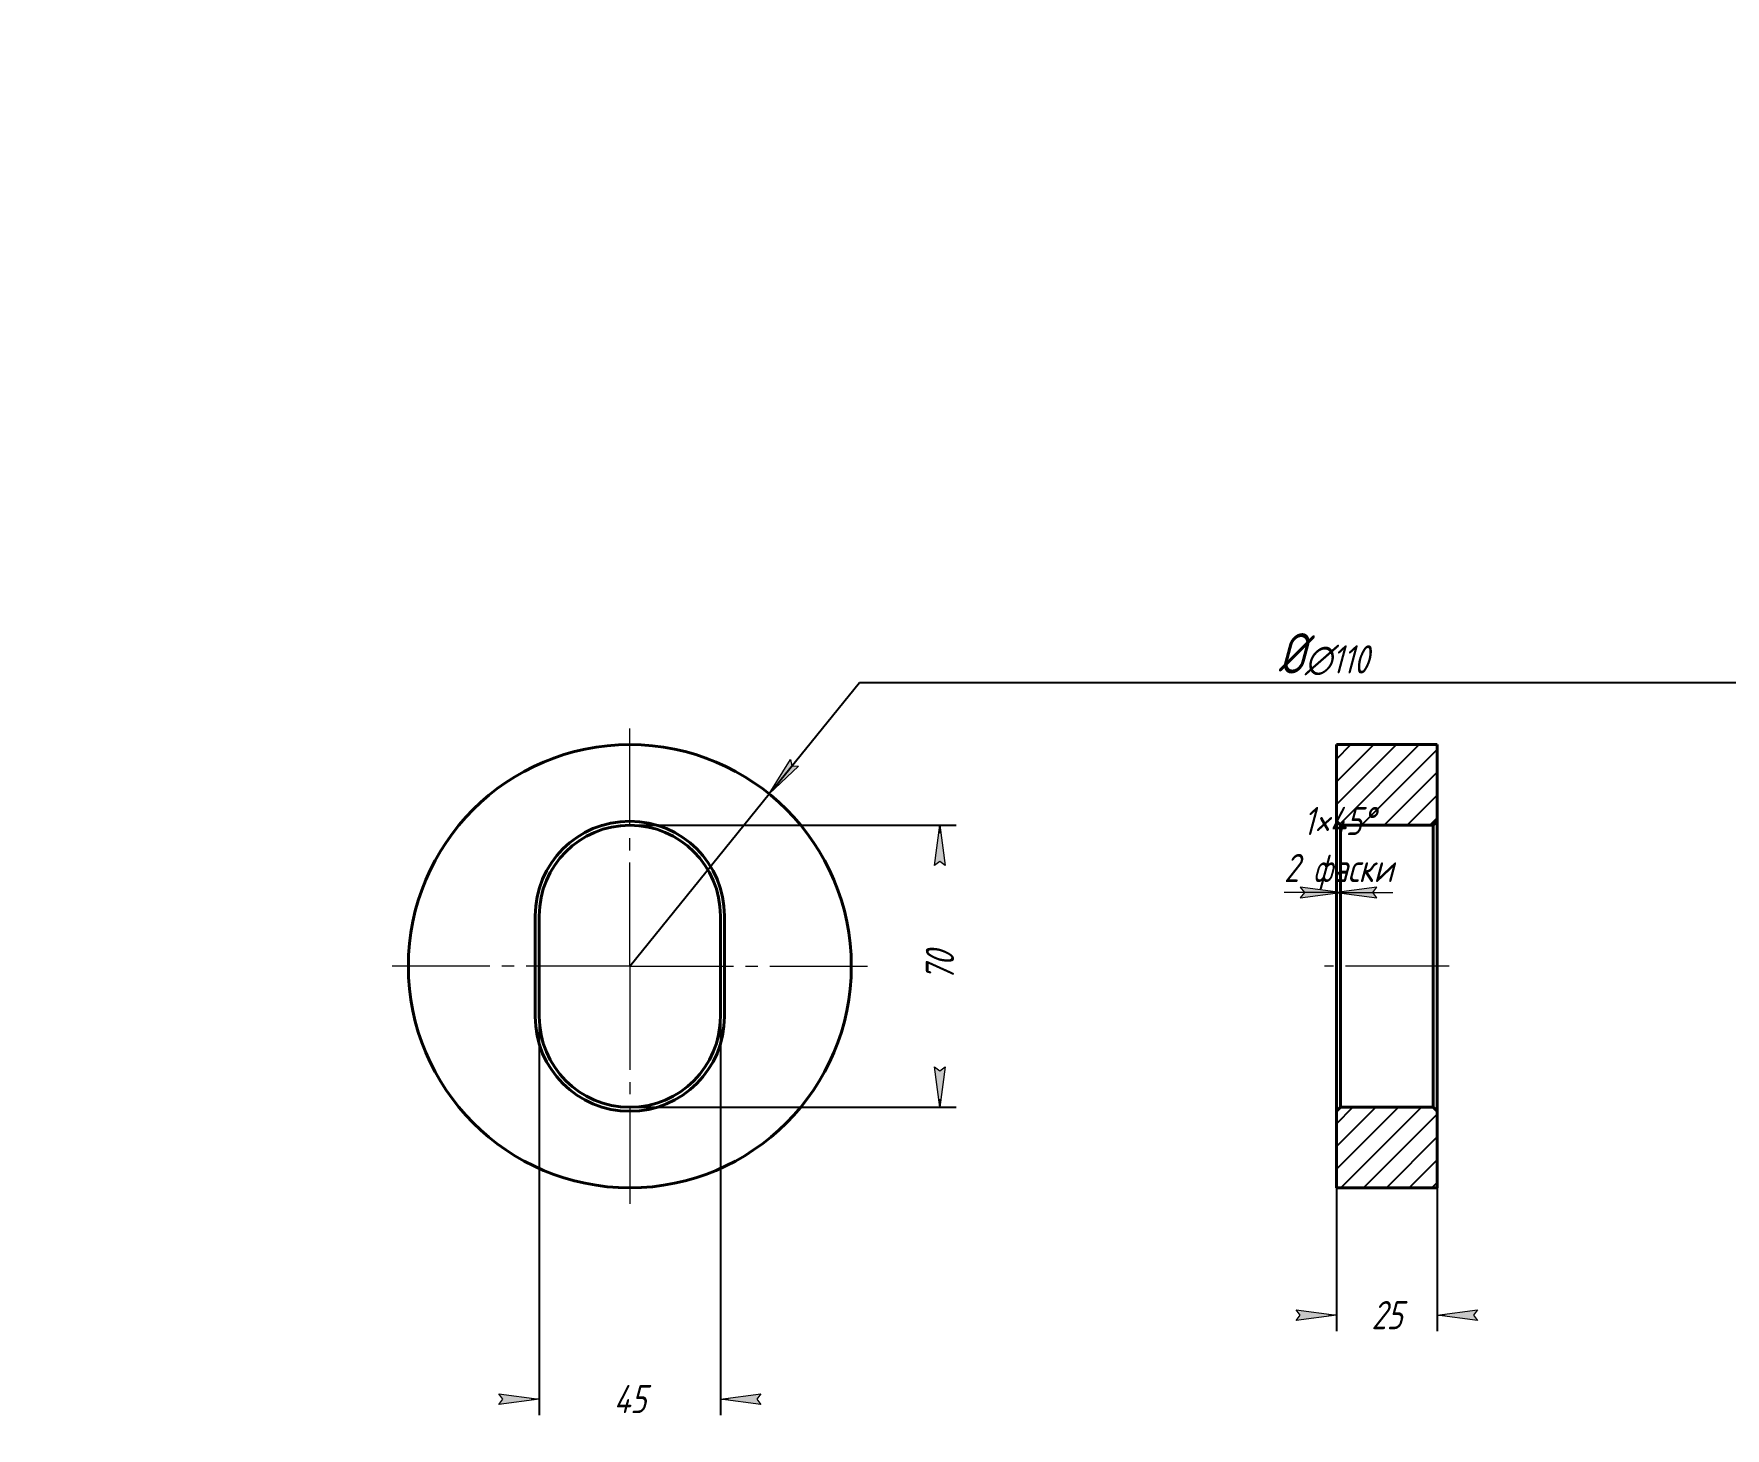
# Model space of a CAD drawing. Header units: millimetres. Extents: x 0 to 210, y 0 to 297.
# Drawn here: x 0 to 210, y 124 to 297 of the extents above; entities that cross this region are included whole.
import ezdxf

# ---------------------------------------------------------------- set-up
doc = ezdxf.new("R2010")
doc.units = ezdxf.units.MM
for name, pattern in [('K5LT_AXLED', [17.375, 12.875, -1.5, 1.5, -1.5]), ('K5LT_BASIC', [0]), ('K5LT_THIN', [0])]:
    doc.linetypes.add(name, pattern=pattern)
doc.layers.add('Системный слой', color=7, linetype='Continuous')
doc.styles.add('KDIMTEXTSTYLE', font='GOST_AU.SHX', dxfattribs={"width": 0.96, "oblique": 15, "height": 5})
doc.dimstyles.new('KDIMSTYLE (0.50)', dxfattribs={"dimtxt": 5, "dimasz": 1, "dimexe": 2, "dimexo": 0.0625, "dimgap": 1, "dimtad": 1, "dimlfac": 2, "dimtxsty": 'KDIMTEXTSTYLE', "dimsah": 1, "dimcen": 0.09, "dimdle": 1, "dimadec": 0, "dimazin": 0, "dimtfac": 0.667, "dimtmove": 0, "dimatfit": 3, "dimfxl": 1, "dimtvp": 1, "dimtolj": 1, "dimtzin": 0, "dimarcsym": 0})

# ---------------------------------------------------------------- blocks, each defined once
blk = doc.blocks.new('U0')
at = {"layer": 'Системный слой', "color": 30, "linetype": 'K5LT_AXLED', "lineweight": 18, "true_color": 0xff8000}
for q in [(74, 210.7902937380823), (44.5, 181.2902937380823), (103.5, 181.2902937380823), (74, 151.7902937380823)]:
    blk.add_line((74, 181.2902937380823), q, dxfattribs=at)
blk = doc.blocks.new('KDIMARROW_01')
at = {"layer": 'Системный слой'}
blk.add_hatch(color=0, dxfattribs=at).paths.add_polyline_path([(-5, -0.6582624912261956), (0, 0), (-5, 0.658262491226197), (-4.5, 5.51091059616309e-16)])
at = {"layer": 'Системный слой', "color": 0, "linetype": 'K5LT_THIN', "lineweight": 18}
for p, q in [((-4.5, 5.51091059616309e-16), (-5, 0.658262491226197)), ((-5, 0.658262491226197), (0, 0)), ((0, 0), (-5, -0.6582624912261956)), ((-5, -0.6582624912261956), (-4.5, 5.51091059616309e-16)), ((0, 0), (-1, 0))]:
    blk.add_line(p, q, dxfattribs=at)
blk = doc.blocks.new('KDIMARROW_02')
at = {"layer": 'Системный слой'}
blk.add_hatch(color=0, dxfattribs=at).paths.add_polyline_path([(4.5, -5.51091059616309e-16), (5, 0.6582624912261956), (0, 0), (5, -0.658262491226197)])
at = {"layer": 'Системный слой', "color": 0, "linetype": 'K5LT_THIN', "lineweight": 18}
for p, q in [((0, 0), (-1, 0)), ((5, 0.6582624912261956), (0, 0)), ((0, 0), (5, -0.658262491226197)), ((0, 0), (7, -8.572527594031472e-16)), ((4.5, -5.51091059616309e-16), (5, 0.6582624912261956)), ((5, -0.658262491226197), (4.5, -5.51091059616309e-16))]:
    blk.add_line(p, q, dxfattribs=at)

msp = doc.modelspace()

# ---------------------------------------------------------------- hatches: boundary and pattern name
at = {"layer": 'Системный слой'}
h = msp.add_hatch(dxfattribs=at)
h.set_pattern_fill('', angle=45, style=0, pattern_type=0)
h.set_pattern_definition([(45, (0, 0), (-1.414213562373095, 1.414213562373095), [])])
h.paths.add_polyline_path([(174.25, 199.2902937380823), (174.25, 208.7902937380823), (161.75, 208.7902937380823), (161.75, 199.2902937380823), (162.25, 198.7902937380823), (173.75, 198.7902937380823)])
h.paths.add_polyline_path([(174.25, 153.7902937380823), (174.25, 163.2902937380823), (173.75, 163.7902937380823), (162.25, 163.7902937380823), (161.75, 163.2902937380823), (161.75, 153.7902937380823)])

# ---------------------------------------------------------------- linework, layer by layer
at = {"layer": 'Системный слой', "color": 150, "linetype": 'K5LT_BASIC', "lineweight": 40, "true_color": 0x0080ff}
for p, q in [((174.25, 208.7902937380823), (161.75, 208.7902937380823)), ((161.75, 208.7902937380823), (161.75, 199.2902937380823)), ((174.25, 208.7902937380823), (174.25, 199.2902937380823)), ((161.75, 199.2902937380823), (161.75, 187.5402937380823)), ((161.75, 199.2902937380823), (162.25, 198.7902937380823)), ((162.25, 198.7902937380823), (162.25, 187.5402937380823)), ((173.75, 198.7902937380823), (162.25, 198.7902937380823)), ((174.25, 199.2902937380823), (173.75, 198.7902937380823)), ((173.75, 198.7902937380823), (173.75, 187.5402937380823)), ((174.25, 199.2902937380823), (174.25, 187.5402937380823)), ((62.25, 175.0402937380823), (62.25, 187.5402937380823)), ((62.75, 175.0402937380823), (62.75, 187.5402937380823)), ((85.25, 187.5402937380823), (85.25, 175.0402937380823)), ((85.75, 187.5402937380823), (85.75, 175.0402937380823)), ((161.75, 187.5402937380823), (161.75, 175.0402937380823)), ((162.25, 187.5402937380823), (162.25, 175.0402937380823)), ((173.75, 187.5402937380823), (173.75, 175.0402937380823)), ((174.25, 187.5402937380823), (174.25, 175.0402937380823)), ((161.75, 175.0402937380823), (161.75, 163.2902937380823)), ((162.25, 175.0402937380823), (162.25, 163.7902937380823)), ((173.75, 175.0402937380823), (173.75, 163.7902937380823)), ((174.25, 175.0402937380823), (174.25, 163.2902937380823)), ((161.75, 163.2902937380823), (162.25, 163.7902937380823)), ((161.75, 163.2902937380823), (161.75, 153.7902937380823)), ((173.75, 163.7902937380823), (162.25, 163.7902937380823)), ((174.25, 163.2902937380823), (173.75, 163.7902937380823)), ((174.25, 163.2902937380823), (174.25, 153.7902937380823)), ((174.25, 153.7902937380823), (161.75, 153.7902937380823))]:
    msp.add_line(p, q, dxfattribs=at)
at = {"layer": 'Системный слой', "color": 30, "linetype": 'K5LT_AXLED', "lineweight": 18, "true_color": 0xff8000}
msp.add_line((175.75, 181.2902937380823), (160.25, 181.2902937380823), dxfattribs=at)
at = {"layer": 'Системный слой', "color": 150, "linetype": 'K5LT_BASIC', "lineweight": 40, "true_color": 0x0080ff}
msp.add_circle((74, 181.2902937380823), 27.5, dxfattribs=at)
for centre, radius, start, end in [((74, 187.5402937380823), 11.75, 0, 180), ((74, 187.5402937380823), 11.25, 0, 180), ((74, 175.0402937380823), 11.75, 180, 0), ((74, 175.0402937380823), 11.25, 180, 0)]:
    msp.add_arc(centre, radius, start, end, dxfattribs=at)

# ---------------------------------------------------------------- block references
at = {"layer": 'Системный слой'}
msp.add_blockref('U0', (0, 0), dxfattribs=at)

# ---------------------------------------------------------------- dimensions: what is measured, and where the dimension line sits
at = {"layer": 'Системный слой', "color": 7}
msp.add_diameter_dim(center=(74, 181.29029373808226), radius=27.500000000000014, location=(102.5, 216.5014338794719), dimstyle='KDIMSTYLE (0.50)', override={"dimtih": 1, "dimtoh": 1, "dimpost": '\\H3.5;\\W0.965;\\Q15;∅<>', "dimblk1": 'KDIMARROW_01', "dimblk2": 'KDIMARROW_01', "dimclrt": 7, "dimtmove": 1, "dimatfit": 2, "dimtolj": 1}, dxfattribs=at).render()
msp.add_linear_dim(base=(162.25, 190.428376558541), p1=(161.75, 199.7902937380823), p2=(162.25, 187.5402937380823), dimstyle='KDIMSTYLE (0.50)', override={"dimexo": 0, "dimpost": '\\H3.5;\\W0.965;\\Q15;<>\\H3.5;\\W0.965;\\Q15;\\Q15;\\Q15;×\\Q15;45\\Q15;°\\Q15;\\X\\H3.5;\\W0.965;\\Q15;\\Q15;2 фаски', "dimblk1": 'KDIMARROW_02', "dimblk2": 'KDIMARROW_02', "dimse1": 0, "dimse2": 0, "dimclrt": 7, "dimtolj": 1}, dxfattribs=at).render()
msp.add_linear_dim(base=(112.5, 198.7902937380823), p1=(74, 163.7902937380823), p2=(74, 198.7902937380823), angle=90, location=(112.5, 181.2902937380823), dimstyle='KDIMSTYLE (0.50)', override={"dimexo": 0, "dimpost": '\\H3.5;\\W0.965;\\Q15;<>', "dimblk1": 'KDIMARROW_01', "dimblk2": 'KDIMARROW_01', "dimse1": 0, "dimse2": 0, "dimclrt": 7, "dimtolj": 1}, dxfattribs=at).render()
for base, p1, p2, location in [((62.75, 127.578033189737), (85.25, 181.2902937380823), (62.75, 181.2902937380823), (74, 127.578033189737)), ((161.75, 137.9930964152002), (174.25, 153.7902937380823), (161.75, 153.7902937380823), (168, 137.9930964152002))]:
    msp.add_linear_dim(base=base, p1=p1, p2=p2, location=location, dimstyle='KDIMSTYLE (0.50)', override={"dimexo": 0, "dimpost": '\\H3.5;\\W0.965;\\Q15;<>', "dimblk1": 'KDIMARROW_01', "dimblk2": 'KDIMARROW_01', "dimse1": 0, "dimse2": 0, "dimclrt": 7, "dimtolj": 1}, dxfattribs=at).render()

doc.saveas('drawing.dxf')
